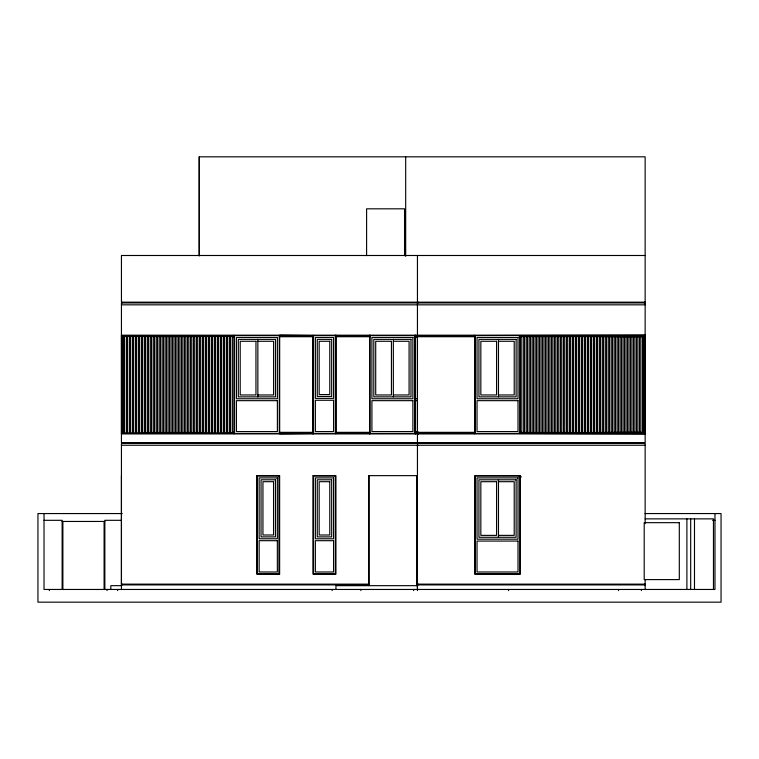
<?xml version="1.0" encoding="UTF-8"?>
<svg xmlns="http://www.w3.org/2000/svg" width="759" height="759" viewBox="0 0 759 759"><rect width="100%" height="100%" fill="white"/><g stroke="black" fill="none" stroke-linecap="round" stroke-linejoin="round"><path stroke-width="1.14" d="M121.44 475.608L121.44 584.145L368.874 584.145M199.237 256.001L199.237 156.828L645.15 156.828L645.15 442.592L121.44 442.592L121.44 302.936L645.15 302.936M257.254 573.889L257.254 475.997L279.246 475.997L279.246 573.889L257.254 573.889L257.254 475.997M279.246 573.889L279.246 475.997M313.087 335.193L313.087 433.863L313.087 335.573L279.673 335.193L279.673 433.863L313.087 433.484M313.476 573.889L313.476 475.997L335.469 475.997L335.469 573.889L313.476 573.889L313.476 475.997M313.476 433.474L313.476 335.582L335.469 335.582L335.469 433.474L313.476 433.474L313.476 335.582M335.469 573.889L335.469 475.997M335.469 433.474L335.469 335.582M335.858 433.863L335.858 335.193L335.858 433.484L414.775 433.474L414.775 335.582L335.858 335.573M368.874 585.663L368.874 475.646L416.691 475.646L416.691 585.663M417.45 589.458L417.45 585.663L335.952 585.663L335.952 589.458M520.294 433.484L520.294 335.573M519.906 335.582L519.906 433.474L475.143 433.474L475.143 335.582L645.15 335.193L121.44 335.193L121.44 433.863L645.15 433.863L519.137 433.484M519.137 432.725L645.15 432.345M645.15 255.498L121.44 255.498L121.44 302.177L645.15 302.177M121.44 304.833L645.15 304.833M121.82 335.573L234.133 335.573M415.553 335.573L474.754 335.573M234.133 336.332L121.82 336.332L121.82 432.725M279.673 336.332L313.087 336.332M335.858 336.332L370.012 336.332M415.553 336.332L474.754 336.332M519.137 336.332L645.15 336.711M123.337 336.711L124.476 336.711M126.373 336.711L127.512 336.711M129.41 336.711L130.548 336.711M132.445 336.711L133.584 336.711M135.482 336.711L136.62 336.711M138.517 336.711L139.656 336.711M141.553 336.711L142.692 336.711M144.59 336.711L145.728 336.711M147.625 336.711L148.764 336.711M150.662 336.711L151.8 336.711M153.697 336.711L154.836 336.711M156.733 336.711L157.872 336.711M159.769 336.711L160.908 336.711M162.805 336.711L163.944 336.711M165.841 336.711L166.98 336.711M168.877 336.711L170.016 336.711M171.913 336.711L173.052 336.711M174.95 336.711L176.088 336.711M177.986 336.711L179.124 336.711M181.022 336.711L182.16 336.711M184.058 336.711L185.196 336.711M187.093 336.711L188.232 336.711M190.13 336.711L191.268 336.711M193.165 336.711L194.304 336.711M196.202 336.711L197.34 336.711M199.237 336.711L200.376 336.711M202.273 336.711L203.412 336.711M205.31 336.711L206.448 336.711M208.345 336.711L209.484 336.711M211.382 336.711L212.52 336.711M214.417 336.711L215.556 336.711M217.453 336.711L218.592 336.711M220.489 336.711L221.628 336.711M223.525 336.711L224.664 336.711M226.561 336.711L227.7 336.711M229.597 336.711L230.736 336.711M232.633 336.711L234.133 336.711M279.673 336.711L313.087 336.711M335.858 336.711L370.012 336.711M415.553 336.711L474.754 336.711M520.294 336.711L521.812 336.711M523.71 336.711L524.849 336.711M526.746 336.711L527.885 336.711M529.782 336.711L530.921 336.711M532.818 336.711L533.956 336.711M535.854 336.711L536.992 336.711M538.89 336.711L540.029 336.711M541.926 336.711L543.064 336.711M544.962 336.711L546.101 336.711M547.998 336.711L549.136 336.711M551.034 336.711L552.173 336.711M554.07 336.711L555.209 336.711M557.106 336.711L558.245 336.711M560.142 336.711L561.28 336.711M563.178 336.711L564.316 336.711M566.214 336.711L567.352 336.711M569.25 336.711L570.389 336.711M572.286 336.711L573.424 336.711M575.322 336.711L576.461 336.711M578.358 336.711L579.496 336.711M581.394 336.711L582.533 336.711M584.43 336.711L585.569 336.711M587.466 336.711L588.604 336.711M590.502 336.711L591.64 336.711M593.538 336.711L594.676 336.711M596.574 336.711L597.712 336.711M599.61 336.711L600.749 336.711M602.646 336.711L603.784 336.711M605.682 336.711L606.821 336.711M608.718 336.711L609.856 336.711M611.754 336.711L612.893 336.711M614.79 336.711L615.928 336.711M617.826 336.711L618.964 336.711M620.862 336.711L622 336.711M623.898 336.711L625.036 336.711M626.934 336.711L628.072 336.711M629.97 336.711L631.109 336.711M633.006 336.711L634.144 336.711M636.042 336.711L637.181 336.711M639.078 336.711L640.216 336.711M642.114 336.711L643.252 336.711M414.253 337.015L416.691 337.015M257.851 341.275L273.591 341.275L273.591 394.965L257.851 394.965M393.342 341.275L409.082 341.275L409.082 394.965L393.342 394.965M498.473 341.275L514.213 341.275L514.213 394.965L498.473 394.965M414.499 398.76L416.824 398.76M414.499 400.657L416.824 400.657M414.253 431.966L416.824 431.966M123.337 432.345L124.476 432.345M126.373 432.345L127.512 432.345M129.41 432.345L130.548 432.345M132.445 432.345L133.584 432.345M135.482 432.345L136.62 432.345M138.517 432.345L139.656 432.345M141.553 432.345L142.692 432.345M144.59 432.345L145.728 432.345M147.625 432.345L148.764 432.345M150.662 432.345L151.8 432.345M153.697 432.345L154.836 432.345M156.733 432.345L157.872 432.345M159.769 432.345L160.908 432.345M162.805 432.345L163.944 432.345M165.841 432.345L166.98 432.345M168.877 432.345L170.016 432.345M171.913 432.345L173.052 432.345M174.95 432.345L176.088 432.345M177.986 432.345L179.124 432.345M181.022 432.345L182.16 432.345M184.058 432.345L185.196 432.345M187.093 432.345L188.232 432.345M190.13 432.345L191.268 432.345M193.165 432.345L194.304 432.345M196.202 432.345L197.34 432.345M199.237 432.345L200.376 432.345M202.273 432.345L203.412 432.345M205.31 432.345L206.448 432.345M208.345 432.345L209.484 432.345M211.382 432.345L212.52 432.345M214.417 432.345L215.556 432.345M217.453 432.345L218.592 432.345M220.489 432.345L221.628 432.345M223.525 432.345L224.664 432.345M226.561 432.345L227.7 432.345M229.597 432.345L230.736 432.345M232.633 432.345L234.133 432.345M279.673 432.345L313.087 432.345M335.858 432.345L370.012 432.345M415.553 432.345L474.754 432.345M520.294 432.345L521.812 432.345M523.71 432.345L524.849 432.345M526.746 432.345L527.885 432.345M529.782 432.345L530.921 432.345M532.818 432.345L533.956 432.345M535.854 432.345L536.992 432.345M538.89 432.345L540.029 432.345M541.926 432.345L543.064 432.345M544.962 432.345L546.101 432.345M547.998 432.345L549.136 432.345M551.034 432.345L552.173 432.345M554.07 432.345L555.209 432.345M557.106 432.345L558.245 432.345M560.142 432.345L561.28 432.345M563.178 432.345L564.316 432.345M566.214 432.345L567.352 432.345M569.25 432.345L570.389 432.345M572.286 432.345L573.424 432.345M575.322 432.345L576.461 432.345M578.358 432.345L579.496 432.345M581.394 432.345L582.533 432.345M584.43 432.345L585.569 432.345M587.466 432.345L588.604 432.345M590.502 432.345L591.64 432.345M593.538 432.345L594.676 432.345M596.574 432.345L597.712 432.345M599.61 432.345L600.749 432.345M602.646 432.345L603.784 432.345M605.682 432.345L606.821 432.345M608.718 432.345L609.856 432.345M611.754 432.345L612.893 432.345M614.79 432.345L615.928 432.345M617.826 432.345L618.964 432.345M620.862 432.345L622 432.345M623.898 432.345L625.036 432.345M626.934 432.345L628.072 432.345M629.97 432.345L631.109 432.345M633.006 432.345L634.144 432.345M636.042 432.345L637.181 432.345M639.078 432.345L640.216 432.345M642.114 432.345L643.252 432.345M644.011 432.535L644.96 432.535M123.337 432.725L124.476 432.725M126.373 432.725L127.512 432.725M129.41 432.725L130.548 432.725M132.445 432.725L133.584 432.725M135.482 432.725L136.62 432.725M138.517 432.725L139.656 432.725M141.553 432.725L142.692 432.725M144.59 432.725L145.728 432.725M147.625 432.725L148.764 432.725M150.662 432.725L151.8 432.725M153.697 432.725L154.836 432.725M156.733 432.725L157.872 432.725M159.769 432.725L160.908 432.725M162.805 432.725L163.944 432.725M165.841 432.725L166.98 432.725M168.877 432.725L170.016 432.725M171.913 432.725L173.052 432.725M174.95 432.725L176.088 432.725M177.986 432.725L179.124 432.725M181.022 432.725L182.16 432.725M184.058 432.725L185.196 432.725M187.093 432.725L188.232 432.725M190.13 432.725L191.268 432.725M193.165 432.725L194.304 432.725M196.202 432.725L197.34 432.725M199.237 432.725L200.376 432.725M202.273 432.725L203.412 432.725M205.31 432.725L206.448 432.725M208.345 432.725L209.484 432.725M211.382 432.725L212.52 432.725M214.417 432.725L215.556 432.725M217.453 432.725L218.592 432.725M220.489 432.725L221.628 432.725M223.525 432.725L224.664 432.725M226.561 432.725L227.7 432.725M229.597 432.725L230.736 432.725M232.633 432.725L234.133 432.725M279.673 432.725L313.087 432.725M335.858 432.725L370.012 432.725M415.553 432.725L474.754 432.725M121.82 433.104L123.337 433.104L123.337 336.332M121.82 433.484L234.133 433.484M415.553 433.484L474.754 433.484M121.44 445.248L645.15 445.248M519.099 476.927L521.461 476.927M498.473 481.69L514.213 481.69L514.213 535.38L498.473 535.38M122.265 513.558L37.95 513.558L37.95 602.172L721.05 602.172L721.05 513.558L645.036 513.558M645.15 518.871L713.46 518.871L713.46 589.458M44.022 520.313L62.124 520.313L62.124 589.458M121.44 520.313L104.856 520.313L104.856 589.458M712.625 520.313L714.978 520.313M62.124 521.452L104.856 521.452M416.691 584.145L645.15 584.145M121.44 584.904L368.874 584.904L368.874 475.646M416.691 584.904L645.15 584.904M121.44 585.663L110.814 585.663L110.814 589.458M644.77 432.725L644.011 432.696L644.011 336.332M714.978 513.558L714.978 589.458L44.022 589.458L44.022 513.558M694.485 518.871L694.485 589.458M690.69 518.871L690.69 589.458M686.895 518.871L686.895 589.458M645.15 523.577L645.15 443.351L121.44 443.351L121.44 589.458M645.15 579.44L645.15 589.458M644.77 335.193L644.77 433.863M644.391 302.177L644.391 302.936M644.391 442.592L644.391 443.351M644.391 584.145L644.391 584.904M643.252 336.389L643.252 432.696M642.114 336.389L642.114 432.696M641.355 589.458L641.355 590.597M640.216 336.389L640.216 432.696M639.078 336.389L639.078 432.696M637.181 336.389L637.181 432.696M636.042 336.389L636.042 432.696M634.144 336.389L634.144 432.696M633.006 336.389L633.006 432.696M631.109 336.389L631.109 432.696M629.97 336.389L629.97 432.696M628.072 336.389L628.072 432.696M626.934 336.389L626.934 432.696M625.036 336.389L625.036 432.696M623.898 336.389L623.898 432.696M622 336.389L622 432.696M620.862 336.389L620.862 432.696M618.964 336.389L618.964 432.696M618.585 589.458L618.585 590.597M617.826 336.389L617.826 432.696M615.928 336.389L615.928 432.696M614.79 336.389L614.79 432.696M612.893 336.389L612.893 432.696M611.754 336.389L611.754 432.696M609.856 336.389L609.856 432.696M608.718 336.389L608.718 432.696M606.821 336.389L606.821 432.696M605.682 336.389L605.682 432.696M603.784 336.389L603.784 432.696M602.646 336.389L602.646 432.696M600.749 336.389L600.749 432.696M599.61 336.389L599.61 432.696M597.712 336.389L597.712 432.696M596.574 336.389L596.574 432.696M594.676 336.389L594.676 432.696M593.538 336.389L593.538 432.696M591.64 336.389L591.64 432.696M590.502 336.389L590.502 432.696M588.604 336.389L588.604 432.696M587.466 336.389L587.466 432.696M585.569 336.389L585.569 432.696M584.43 336.389L584.43 432.696M582.533 336.389L582.533 432.696M581.394 336.389L581.394 432.696M579.496 336.389L579.496 432.696M578.358 336.389L578.358 432.696M576.461 336.389L576.461 432.696M575.322 336.389L575.322 432.696M573.424 336.389L573.424 432.696M572.286 336.389L572.286 432.696M570.389 336.389L570.389 432.696M569.25 336.389L569.25 432.696M567.352 336.389L567.352 432.696M566.214 336.389L566.214 432.696M564.316 336.389L564.316 432.696M563.178 336.389L563.178 432.696M561.28 336.389L561.28 432.696M560.142 336.389L560.142 432.696M558.245 336.389L558.245 432.696M557.106 336.389L557.106 432.696M555.209 336.389L555.209 432.696M554.07 336.389L554.07 432.696M552.173 336.389L552.173 432.696M551.034 336.389L551.034 432.696M549.136 336.389L549.136 432.696M547.998 336.389L547.998 432.696M546.101 336.389L546.101 432.696M544.962 336.389L544.962 432.696M543.064 336.389L543.064 432.696M541.926 336.389L541.926 432.696M540.029 336.389L540.029 432.696M538.89 336.389L538.89 432.696M536.992 336.389L536.992 432.696M535.854 336.389L535.854 432.696M533.956 336.389L533.956 432.696M532.818 336.389L532.818 432.696M530.921 336.389L530.921 432.696M529.782 336.389L529.782 432.696M527.885 336.389L527.885 432.696M526.746 336.389L526.746 432.696M524.849 336.389L524.849 432.696M523.71 336.389L523.71 432.696M521.812 336.389L521.812 432.696M508.53 589.458L508.53 590.597M498.473 339.377L498.473 396.862M498.473 479.792L498.473 537.277M474.754 335.193L474.754 433.863M418.209 302.177L418.209 302.936M418.209 431.994L418.209 434.347M418.209 442.592L418.209 443.351M418.209 445.248L417.45 445.628L417.45 584.145M418.209 584.145L418.209 584.904M417.45 255.498L417.45 302.177M417.45 302.936L417.45 442.592M417.45 443.351L417.45 445.248M417.45 584.904L417.45 590.597M415.553 335.193L415.553 433.863M415.164 335.193L415.164 433.863M413.655 589.458L413.655 590.597M405.685 156.828L405.685 256.314M404.547 255.612L404.547 208.82L366.597 208.82L366.597 255.612M393.342 339.377L393.342 396.862M370.012 335.193L370.012 433.863M369.624 335.193L369.624 433.863M360.857 589.458L360.857 590.597M332.157 589.458L332.157 590.597M257.851 339.377L257.851 396.862M234.133 335.193L234.133 433.863M232.633 336.332L232.633 433.104L230.736 433.104L230.736 336.332M229.597 336.332L229.597 433.104L227.7 433.104L227.7 336.332M226.561 336.332L226.561 433.104L224.664 433.104L224.664 336.332M223.525 336.332L223.525 433.104L221.628 433.104L221.628 336.332M220.489 336.332L220.489 433.104L218.592 433.104L218.592 336.332M217.453 336.332L217.453 433.104L215.556 433.104L215.556 336.332M214.417 336.332L214.417 433.104L212.52 433.104L212.52 336.332M211.382 336.332L211.382 433.104L209.484 433.104L209.484 336.332M208.345 336.332L208.345 433.104L206.448 433.104L206.448 336.332M205.31 336.332L205.31 433.104L203.412 433.104L203.412 336.332M202.273 336.332L202.273 433.104L200.376 433.104L200.376 336.332M199.237 156.828L199.237 255.498M199.237 336.332L199.237 433.104L197.34 433.104L197.34 336.332M196.202 336.332L196.202 433.104L194.304 433.104L194.304 336.332M193.165 336.332L193.165 433.104L191.268 433.104L191.268 336.332M190.13 336.332L190.13 433.104L188.232 433.104L188.232 336.332M187.093 336.332L187.093 433.104L185.196 433.104L185.196 336.332M184.058 336.332L184.058 433.104L182.16 433.104L182.16 336.332M181.022 336.332L181.022 433.104L179.124 433.104L179.124 336.332M177.986 336.332L177.986 433.104L176.088 433.104L176.088 336.332M174.95 336.332L174.95 433.104L173.052 433.104L173.052 336.332M171.913 336.332L171.913 433.104L170.016 433.104L170.016 336.332M168.877 336.332L168.877 433.104L166.98 433.104L166.98 336.332M165.841 336.332L165.841 433.104L163.944 433.104L163.944 336.332M162.805 336.332L162.805 433.104L160.908 433.104L160.908 336.332M159.769 336.332L159.769 433.104L157.872 433.104L157.872 336.332M156.733 336.332L156.733 433.104L154.836 433.104L154.836 336.332M153.697 336.332L153.697 433.104L151.8 433.104L151.8 336.332M150.662 336.332L150.662 433.104L148.764 433.104L148.764 336.332M147.625 336.332L147.625 433.104L145.728 433.104L145.728 336.332M144.59 336.332L144.59 433.104L142.692 433.104L142.692 336.332M141.553 336.332L141.553 433.104L139.656 433.104L139.656 336.332M138.517 336.332L138.517 433.104L136.62 433.104L136.62 336.332M135.482 336.332L135.482 433.104L133.584 433.104L133.584 336.332M132.445 336.332L132.445 433.104L130.548 433.104L130.548 336.332M129.41 336.332L129.41 433.104L127.512 433.104L127.512 336.332M126.373 336.332L126.373 433.104L124.476 433.104L124.476 336.332M122.578 336.332L122.578 433.104M122.199 302.177L122.199 302.936M122.199 442.592L122.199 443.351M122.199 584.145L122.199 584.904M117.645 589.458L117.645 590.597M107.019 589.458L107.019 590.597M104.097 521.452L104.097 589.458M62.883 521.452L62.883 589.458M49.335 589.458L49.335 590.597M256.865 475.608L256.865 574.278L279.635 574.278L279.635 475.608L256.865 475.608M313.087 475.608L313.087 574.278L335.858 574.278L335.858 475.608L313.087 475.608M279.284 335.582L234.522 335.582L234.522 433.474L279.284 433.474L279.284 335.582M277.386 337.48L236.419 337.48L236.419 398.76L277.386 398.76L277.386 337.48M333.571 337.48L315.374 337.48L315.374 398.371L333.571 398.371L333.571 337.48M412.877 337.48L371.91 337.48L371.91 398.76L412.877 398.76L412.877 337.48M518.008 337.48L477.041 337.48L477.041 398.76L518.008 398.76L518.008 337.48M275.489 339.377L238.317 339.377L238.317 396.862L275.489 396.862L275.489 339.377M331.674 339.377L317.271 339.377L317.271 396.473L331.674 396.473L331.674 339.377M410.98 339.377L373.808 339.377L373.808 396.862L410.98 396.862L410.98 339.377M516.111 339.377L478.938 339.377L478.938 396.862L516.111 396.862L516.111 339.377M255.954 341.275L240.214 341.275L240.214 394.965L255.954 394.965L255.954 341.275M329.776 341.275L319.169 341.275L319.169 394.576L329.776 394.576L329.776 341.275M391.445 341.275L375.705 341.275L375.705 394.965L391.445 394.965L391.445 341.275M496.576 341.275L480.836 341.275L480.836 394.965L496.576 394.965L496.576 341.275M333.571 400.268L315.374 400.268L315.374 431.577L333.571 431.577L333.571 400.268M277.386 400.657L236.419 400.657L236.419 431.577L277.386 431.577L277.386 400.657M412.877 400.657L371.91 400.657L371.91 431.577L412.877 431.577L412.877 400.657M518.008 400.657L477.041 400.657L477.041 431.577L518.008 431.577L518.008 400.657M520.294 475.608L474.754 475.608L474.754 574.278L520.294 574.278L520.294 475.608M519.906 475.997L475.143 475.997L475.143 573.889L519.906 573.889L519.906 475.997M277.348 477.895L259.151 477.895L259.151 538.786L277.348 538.786L277.348 477.895M333.571 477.895L315.374 477.895L315.374 538.786L333.571 538.786L333.571 477.895M518.008 477.895L477.041 477.895L477.041 539.175L518.008 539.175L518.008 477.895M275.451 479.792L261.049 479.792L261.049 536.888L275.451 536.888L275.451 479.792M331.674 479.792L317.271 479.792L317.271 536.888L331.674 536.888L331.674 479.792M516.111 479.792L478.938 479.792L478.938 537.277L516.111 537.277L516.111 479.792M273.553 481.69L262.946 481.69L262.946 534.991L273.553 534.991L273.553 481.69M329.776 481.69L319.169 481.69L319.169 534.991L329.776 534.991L329.776 481.69M496.576 481.69L480.836 481.69L480.836 535.38L496.576 535.38L496.576 481.69M679.305 522.666L644.201 522.666L644.201 579.601L679.305 579.601L679.305 522.666M277.348 540.683L259.151 540.683L259.151 571.992L277.348 571.992L277.348 540.683M333.571 540.683L315.374 540.683L315.374 571.992L333.571 571.992L333.571 540.683M518.008 541.072L477.041 541.072L477.041 571.992L518.008 571.992L518.008 541.072"/></g></svg>
